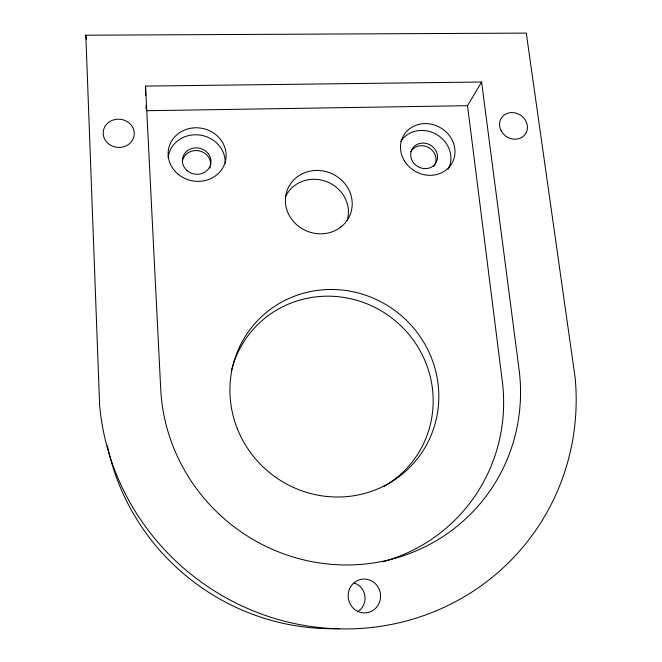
<?xml version="1.0" encoding="UTF-8"?>
<svg xmlns="http://www.w3.org/2000/svg" width="662" height="662" viewBox="0 0 662 662"><rect width="100%" height="100%" fill="white"/><g stroke="black" fill="none" stroke-linecap="round" stroke-linejoin="round"><path stroke-width="0.99" d="M387.692 560.35A173.684 168.446 39.1 0 0 502.301 381.221L467.521 105.697L481.605 82.014L145.516 86.085L145.739 95.328M147.138 110.711L467.521 105.697M85.828 35.21L526.282 33.1L575.204 378.217A241.853 233.86 38.7 0 1 359.003 628.544A241.853 233.86 38.7 0 1 99.631 405.566L85.828 35.21L86.333 39.298M481.605 82.014L519.041 369.322A182.373 176.208 38.4 0 1 356.603 564.703A182.373 176.208 38.4 0 1 160.734 389.273L145.516 86.085M145.979 105.597L146.054 108.676M339.358 628.594A225.601 219.287 39.6 0 1 107.41 445.766M400.824 141.296A27.481 24.891 29.6 0 1 436.779 134.568A27.481 24.891 29.6 0 1 448.141 169.199M386.716 560.648A173.684 168.446 39.1 0 1 382.793 561.79M168.14 157.548A28.689 26.356 11 0 1 198.708 134.916A28.689 26.356 11 0 1 225.163 163.15M354.062 582.932A15.764 15.11 84.9 0 1 364.952 596.313A15.764 15.11 84.9 0 1 357.372 611.845M231.261 371.349A103.57 100.541 39.2 0 1 391.085 317.462A103.57 100.541 39.2 0 1 384.051 486.355M285.43 196.937A33.108 30.783 22.5 0 1 326.449 181.578A33.108 30.783 22.5 0 1 347.219 220.388M210.21 167.403A14.258 13.116 11 0 1 210.011 168.057M182.307 161.925A14.258 13.116 11 0 1 198.244 150.704A14.258 13.116 11 0 1 210.508 166.063M433.949 166.121A13.67 12.388 29.6 0 1 433.552 166.634M410.771 151.697A13.67 12.388 29.6 0 1 429.009 147.75A13.67 12.388 29.6 0 1 434.305 165.583M340.864 227.033L339.515 228.026A33.77 31.321 22.6 0 1 303.031 229.242L301.5 228.34A33.77 31.321 22.6 0 1 292.116 181.727A33.77 31.321 22.6 0 1 341.526 180.089A33.77 31.321 22.6 0 1 340.864 227.033M349.602 588.816A16.947 16.211 82.8 0 0 365.945 612.863A16.947 16.211 82.8 0 0 377.563 586.284A16.947 16.211 82.8 0 0 349.602 588.816M109.478 144.506A15.549 14.109 5.5 0 0 134.171 135.18A15.549 14.109 5.5 0 0 112.54 120.252A15.549 14.109 5.5 0 0 109.478 144.506M501.25 130.944A14.423 12.785 33.5 0 0 525.405 134.014A14.423 12.785 33.5 0 0 513.803 112.697A14.423 12.785 33.5 0 0 501.25 130.944M404.325 160.692A27.862 25.181 29.6 0 0 451.492 164.019A27.862 25.181 29.6 0 0 427.395 123.67A27.862 25.181 29.6 0 0 404.325 160.692M177.97 174.081A29.095 26.687 11.2 0 0 225.577 160.692A29.095 26.687 11.2 0 0 187.843 128.916A29.095 26.687 11.2 0 0 177.97 174.081M187.18 170.697A14.341 13.182 11 0 0 210.673 164.143A14.341 13.182 11 0 0 192.137 148.42A14.341 13.182 11 0 0 187.18 170.697M412.542 161.363A13.745 12.446 29.6 0 0 435.819 163.067A13.745 12.446 29.6 0 0 424.019 143.116A13.745 12.446 29.6 0 0 412.542 161.363M237.261 428.504A105.73 102.478 38.9 0 0 416.249 460.14A105.73 102.478 38.9 0 0 349.61 291.098A105.73 102.478 38.9 0 0 237.261 428.504"/></g></svg>
